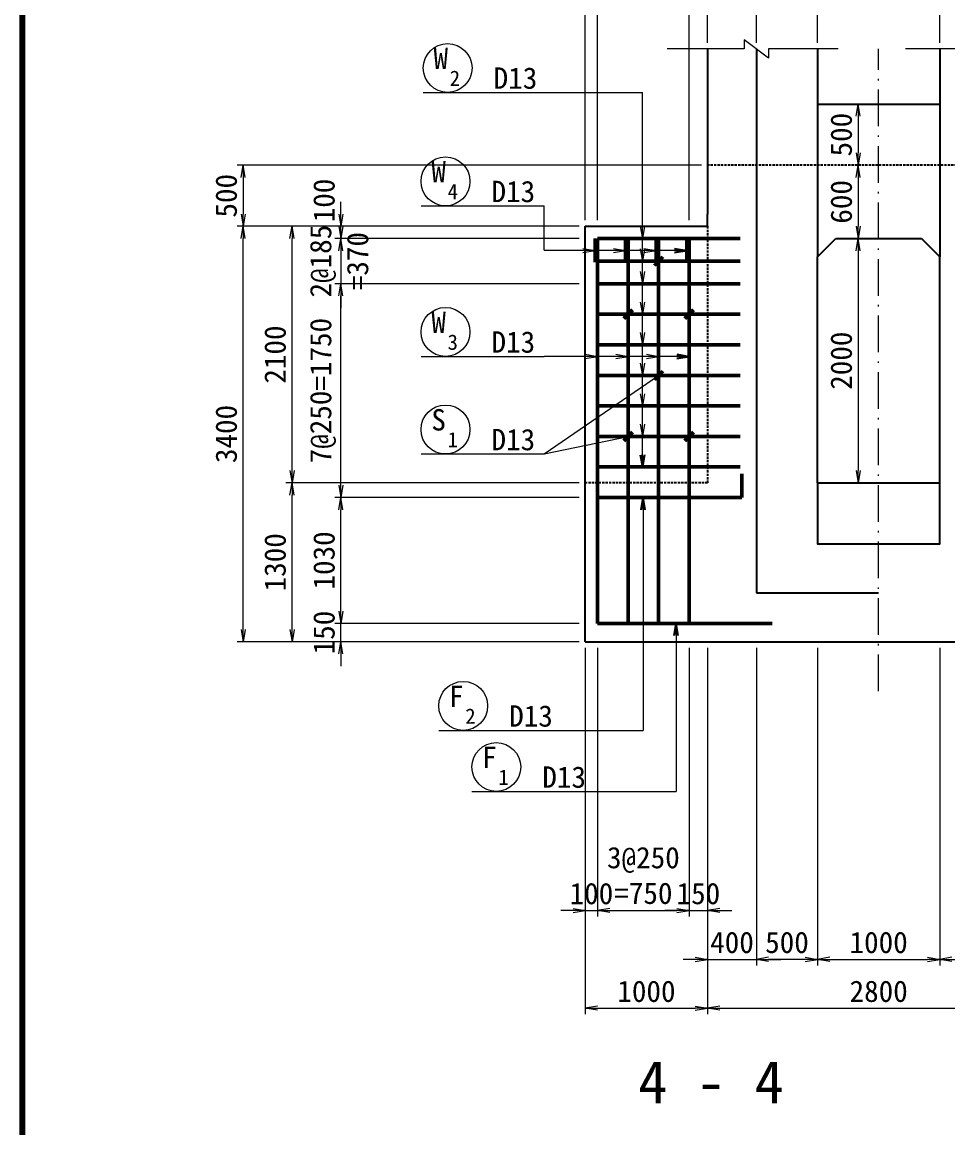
# Model space of a CAD drawing. Header units: millimetres. Extents: x 169470 to 758170, y -17820 to 11880.
# Drawn here: x 422795 to 430369, y -2566 to 6485 of the extents above; entities that cross this region are included whole.
import ezdxf
from ezdxf.enums import TextEntityAlignment as Align

# ---------------------------------------------------------------- set-up
doc = ezdxf.new("R2010")
doc.units = ezdxf.units.MM
doc.header["$LTSCALE"] = 50
doc.header["$PDSIZE"] = 300
doc.linetypes.add('DASHED2', pattern=[0.375, 0.25, -0.125])
doc.linetypes.add('SXF_一点短鎖線', pattern=[9.25, 6, -1.5, 0.25, -1.5])
doc.layers.get('Defpoints').update_dxf_attribs({"color": 151})
for name, color, linetype, lineweight in [('D-BMK', 2, 'SXF_一点短鎖線', 13), ('D-STR', 1, 'Continuous', 25), ('D-STR-DIM', 7, 'Continuous', 13), ('D-STR-HTXT', 7, 'Continuous', 13), ('D-STR-STR1', 2, 'Continuous', 50), ('D-STR-STR3', 4, 'Continuous', 50), ('D-STR-STR5', 6, 'Continuous', 50), ('D-STR-TXT', 7, 'Continuous', 13), ('D-TTL', 2, 'Continuous', 140)]:
    doc.layers.add(name, color=color, linetype=linetype, lineweight=lineweight)
doc.styles.add('YOKO_GOTHIC', font='MS Gothic.ttf')
doc.dimstyles.new('S50', dxfattribs={"dimscale": 50, "dimtxt": 3.5, "dimasz": 2, "dimexe": 1, "dimexo": 1, "dimgap": 1, "dimtad": 1, "dimdec": 0, "dimzin": 1, "dimdsep": 46, "dimtxsty": 'YOKO_GOTHIC', "dimblk": 'OPEN', "dimcen": 0, "dimclrd": 256, "dimclre": 256, "dimclrt": 256, "dimaunit": 1, "dimadec": 3, "dimazin": 0, "dimtfac": 1, "dimtdec": 0, "dimtix": 1, "dimtmove": 2, "dimatfit": 3, "dimldrblk": 'OPEN', "dimfxl": 1, "dimlwd": -1, "dimlwe": -1, "dimarcsym": 2})

# ---------------------------------------------------------------- blocks, each defined once
blk = doc.blocks.new('_Open')
at = {"color": 0, "linetype": 'ByBlock', "lineweight": -2}
for p, q in [((-1, 0.167), (0, 0)), ((-1, -0.167), (0, 0)), ((0, 0), (-1, 0))]:
    blk.add_line(p, q, dxfattribs=at)
blk = doc.blocks.new('*D4321')
at = {"layer": 'D-STR-DIM', "transparency": 16777216}
for p, q in [((427352.9, 4813.5), (424552.9, 4813.5)), ((424602.9, 1513.5), (424602.9, 4713.5)), ((427352.9, 1413.5), (424552.9, 1413.5))]:
    blk.add_line(p, q, dxfattribs=at)
at = {"layer": 'Defpoints', "color": 0, "transparency": 16777216}
for p in [(424602.9, 4813.5), (427402.9, 4813.5), (427402.9, 1413.5)]:
    blk.add_point(p, dxfattribs=at)
at = {"layer": 'D-STR-DIM', "transparency": 16777216, "xscale": 100, "yscale": 100, "zscale": 100}
for p, rotation in [((424602.9, 4813.5), 90), ((424602.9, 1413.5), 270)]:
    blk.add_blockref('_Open', p, dxfattribs=dict(at, rotation=rotation))
at = {"layer": 'D-STR-DIM', "transparency": 16777216, "insert": (424465.4, 3113.5), "char_height": 175, "attachment_point": 5, "rotation": 90, "style": 'YOKO_GOTHIC'}
blk.add_mtext('3400', dxfattribs=at)
blk = doc.blocks.new('*D4322')
at = {"layer": 'D-STR-DIM', "transparency": 16777216}
for p, q in [((427352.9, 2713.5), (424952.9, 2713.5)), ((425002.9, 1513.5), (425002.9, 2613.5)), ((427352.9, 1413.5), (424952.9, 1413.5))]:
    blk.add_line(p, q, dxfattribs=at)
at = {"layer": 'Defpoints', "color": 0, "transparency": 16777216}
for p in [(425002.9, 2713.5), (427402.9, 2713.5), (427402.9, 1413.5)]:
    blk.add_point(p, dxfattribs=at)
at = {"layer": 'D-STR-DIM', "transparency": 16777216, "xscale": 100, "yscale": 100, "zscale": 100}
for p, rotation in [((425002.9, 2713.5), 90), ((425002.9, 1413.5), 270)]:
    blk.add_blockref('_Open', p, dxfattribs=dict(at, rotation=rotation))
at = {"layer": 'D-STR-DIM', "transparency": 16777216, "insert": (424865.4, 2063.5), "char_height": 175, "attachment_point": 5, "rotation": 90, "style": 'YOKO_GOTHIC'}
blk.add_mtext('1300', dxfattribs=at)
blk = doc.blocks.new('*D4323')
at = {"layer": 'D-STR-DIM', "transparency": 16777216}
for p, q in [((427352.9, 4813.5), (424952.9, 4813.5)), ((425002.9, 2813.5), (425002.9, 4713.5)), ((427352.9, 2713.5), (424952.9, 2713.5))]:
    blk.add_line(p, q, dxfattribs=at)
at = {"layer": 'Defpoints', "color": 0, "transparency": 16777216}
for p in [(425002.9, 4813.5), (427402.9, 4813.5), (427402.9, 2713.5)]:
    blk.add_point(p, dxfattribs=at)
at = {"layer": 'D-STR-DIM', "transparency": 16777216, "xscale": 100, "yscale": 100, "zscale": 100}
for p, rotation in [((425002.9, 4813.5), 90), ((425002.9, 2713.5), 270)]:
    blk.add_blockref('_Open', p, dxfattribs=dict(at, rotation=rotation))
at = {"layer": 'D-STR-DIM', "transparency": 16777216, "insert": (424865.4, 3763.5), "char_height": 175, "attachment_point": 5, "rotation": 90, "style": 'YOKO_GOTHIC'}
blk.add_mtext('2100', dxfattribs=at)
blk = doc.blocks.new('*D4324')
at = {"layer": 'D-STR-DIM', "transparency": 16777216}
for p, q in [((425402.9, 1663.5), (425402.9, 1763.5)), ((427352.9, 1563.5), (425352.9, 1563.5)), ((425402.9, 1413.5), (425402.9, 1563.5)), ((427352.9, 1413.5), (425352.9, 1413.5)), ((425402.9, 1313.5), (425402.9, 1213.5))]:
    blk.add_line(p, q, dxfattribs=at)
at = {"layer": 'Defpoints', "color": 0, "transparency": 16777216}
for p in [(425402.9, 1563.5), (427402.9, 1563.5), (427402.9, 1413.5)]:
    blk.add_point(p, dxfattribs=at)
at = {"layer": 'D-STR-DIM', "transparency": 16777216, "xscale": 100, "yscale": 100, "zscale": 100}
for p, rotation in [((425402.9, 1563.5), 270), ((425402.9, 1413.5), 90)]:
    blk.add_blockref('_Open', p, dxfattribs=dict(at, rotation=rotation))
at = {"layer": 'D-STR-DIM', "transparency": 16777216, "insert": (425265.4, 1488.5), "char_height": 175, "attachment_point": 5, "rotation": 90, "style": 'YOKO_GOTHIC'}
blk.add_mtext('150', dxfattribs=at)
blk = doc.blocks.new('*D4325')
at = {"layer": 'D-STR-DIM', "transparency": 16777216}
for p, q in [((427352.9, 2593.5), (425352.9, 2593.5)), ((425402.9, 1663.5), (425402.9, 2493.5)), ((427352.9, 1563.5), (425352.9, 1563.5))]:
    blk.add_line(p, q, dxfattribs=at)
at = {"layer": 'Defpoints', "color": 0, "transparency": 16777216}
for p in [(425402.9, 2593.5), (427402.9, 2593.5), (427402.9, 1563.5)]:
    blk.add_point(p, dxfattribs=at)
at = {"layer": 'D-STR-DIM', "transparency": 16777216, "xscale": 100, "yscale": 100, "zscale": 100}
for p, rotation in [((425402.9, 2593.5), 90), ((425402.9, 1563.5), 270)]:
    blk.add_blockref('_Open', p, dxfattribs=dict(at, rotation=rotation))
at = {"layer": 'D-STR-DIM', "transparency": 16777216, "insert": (425265.4, 2078.5), "char_height": 175, "attachment_point": 5, "rotation": 90, "style": 'YOKO_GOTHIC'}
blk.add_mtext('1030', dxfattribs=at)
blk = doc.blocks.new('*D4326')
at = {"layer": 'D-STR-DIM', "transparency": 16777216}
for p, q in [((427352.9, 4343.5), (425352.9, 4343.5)), ((425402.9, 2693.5), (425402.9, 4243.5)), ((427352.9, 2593.5), (425352.9, 2593.5))]:
    blk.add_line(p, q, dxfattribs=at)
at = {"layer": 'Defpoints', "color": 0, "transparency": 16777216}
for p in [(425402.9, 4343.5), (427402.9, 4343.5), (427402.9, 2593.5)]:
    blk.add_point(p, dxfattribs=at)
at = {"layer": 'D-STR-DIM', "transparency": 16777216, "xscale": 100, "yscale": 100, "zscale": 100}
for p, rotation in [((425402.9, 4343.5), 90), ((425402.9, 2593.5), 270)]:
    blk.add_blockref('_Open', p, dxfattribs=dict(at, rotation=rotation))
at = {"layer": 'D-STR-DIM', "transparency": 16777216, "insert": (425256, 3468.5), "char_height": 175, "attachment_point": 5, "rotation": 90, "style": 'YOKO_GOTHIC'}
blk.add_mtext('7@250=1750', dxfattribs=at)
blk = doc.blocks.new('*D4327')
at = {"layer": 'D-STR-DIM', "transparency": 16777216}
for p, q in [((425402.9, 4913.5), (425402.9, 5013.5)), ((427352.9, 4813.5), (425352.9, 4813.5)), ((425402.9, 4713.5), (425402.9, 4813.5)), ((427352.9, 4713.5), (425352.9, 4713.5)), ((425402.9, 4613.5), (425402.9, 4513.5))]:
    blk.add_line(p, q, dxfattribs=at)
at = {"layer": 'Defpoints', "color": 0, "transparency": 16777216}
for p in [(425402.9, 4813.5), (427402.9, 4813.5), (427402.9, 4713.5)]:
    blk.add_point(p, dxfattribs=at)
at = {"layer": 'D-STR-DIM', "transparency": 16777216, "xscale": 100, "yscale": 100, "zscale": 100}
for p, rotation in [((425402.9, 4813.5), 270), ((425402.9, 4713.5), 90)]:
    blk.add_blockref('_Open', p, dxfattribs=dict(at, rotation=rotation))
at = {"layer": 'D-STR-DIM', "transparency": 16777216, "insert": (425265.4, 5024.8), "char_height": 175, "attachment_point": 5, "rotation": 90, "style": 'YOKO_GOTHIC'}
blk.add_mtext('100', dxfattribs=at)
blk = doc.blocks.new('*D4328')
at = {"layer": 'D-STR-DIM', "transparency": 16777216}
for p, q in [((425402.9, 4813.5), (425402.9, 4913.5)), ((427352.9, 4713.5), (425352.9, 4713.5)), ((425402.9, 4713.5), (425402.9, 4343.5)), ((427352.9, 4343.5), (425352.9, 4343.5)), ((425402.9, 4243.5), (425402.9, 4143.5))]:
    blk.add_line(p, q, dxfattribs=at)
at = {"layer": 'Defpoints', "color": 0, "transparency": 16777216}
for p in [(427402.9, 4713.5), (425402.9, 4343.5), (427402.9, 4343.5)]:
    blk.add_point(p, dxfattribs=at)
at = {"layer": 'D-STR-DIM', "transparency": 16777216, "xscale": 100, "yscale": 100, "zscale": 100}
for p, rotation in [((425402.9, 4713.5), 270), ((425402.9, 4343.5), 90)]:
    blk.add_blockref('_Open', p, dxfattribs=dict(at, rotation=rotation))
at = {"layer": 'D-STR-DIM', "transparency": 16777216, "char_height": 175, "attachment_point": 5, "rotation": 90, "style": 'YOKO_GOTHIC'}
for s, insert in [('2@185', (425256, 4528.5)), ('=370', (425540.4, 4528.5))]:
    blk.add_mtext(s, dxfattribs=dict(at, insert=insert))
blk = doc.blocks.new('*D4329')
at = {"layer": 'D-STR-DIM', "transparency": 16777216}
for p, q in [((428352.9, 5313.5), (424552.9, 5313.5)), ((424602.9, 5213.5), (424602.9, 4913.5)), ((427352.9, 4813.5), (424552.9, 4813.5))]:
    blk.add_line(p, q, dxfattribs=at)
at = {"layer": 'Defpoints', "color": 0, "transparency": 16777216}
for p in [(428402.9, 5313.5), (424602.9, 4813.5), (427402.9, 4813.5)]:
    blk.add_point(p, dxfattribs=at)
at = {"layer": 'D-STR-DIM', "transparency": 16777216, "xscale": 100, "yscale": 100, "zscale": 100}
for p, rotation in [((424602.9, 5313.5), 90), ((424602.9, 4813.5), 270)]:
    blk.add_blockref('_Open', p, dxfattribs=dict(at, rotation=rotation))
at = {"layer": 'D-STR-DIM', "transparency": 16777216, "insert": (424465.4, 5063.5), "char_height": 175, "attachment_point": 5, "rotation": 90, "style": 'YOKO_GOTHIC'}
blk.add_mtext('500', dxfattribs=at)
blk = doc.blocks.new('*D4330')
at = {"layer": 'D-STR-DIM', "transparency": 16777216}
for p, q in [((427402.9, 1363.5), (427402.9, -1636.5)), ((428402.9, 1363.5), (428402.9, -1636.5)), ((427502.9, -1586.5), (428302.9, -1586.5))]:
    blk.add_line(p, q, dxfattribs=at)
at = {"layer": 'Defpoints', "color": 0, "transparency": 16777216}
for p in [(427402.9, 1413.5), (428402.9, 1413.5), (428402.9, -1586.5)]:
    blk.add_point(p, dxfattribs=at)
at = {"layer": 'D-STR-DIM', "transparency": 16777216, "xscale": 100, "yscale": 100, "zscale": 100, "rotation": 180}
blk.add_blockref('_Open', (427402.9, -1586.5), dxfattribs=at)
at = {"layer": 'D-STR-DIM', "transparency": 16777216, "xscale": 100, "yscale": 100, "zscale": 100}
blk.add_blockref('_Open', (428402.9, -1586.5), dxfattribs=at)
at = {"layer": 'D-STR-DIM', "transparency": 16777216, "insert": (427902.9, -1449), "char_height": 175, "attachment_point": 5, "style": 'YOKO_GOTHIC'}
blk.add_mtext('1000', dxfattribs=at)
blk = doc.blocks.new('*D4331')
at = {"layer": 'D-STR-DIM', "transparency": 16777216}
for p, q in [((428402.9, 1363.5), (428402.9, -1636.5)), ((431202.9, 1363.5), (431202.9, -1636.5)), ((428502.9, -1586.5), (431102.9, -1586.5))]:
    blk.add_line(p, q, dxfattribs=at)
at = {"layer": 'Defpoints', "color": 0, "transparency": 16777216}
for p in [(428402.9, 1413.5), (431202.9, 1413.5), (431202.9, -1586.5)]:
    blk.add_point(p, dxfattribs=at)
at = {"layer": 'D-STR-DIM', "transparency": 16777216, "xscale": 100, "yscale": 100, "zscale": 100, "rotation": 180}
blk.add_blockref('_Open', (428402.9, -1586.5), dxfattribs=at)
at = {"layer": 'D-STR-DIM', "transparency": 16777216, "xscale": 100, "yscale": 100, "zscale": 100}
blk.add_blockref('_Open', (431202.9, -1586.5), dxfattribs=at)
at = {"layer": 'D-STR-DIM', "transparency": 16777216, "insert": (429802.9, -1449), "char_height": 175, "attachment_point": 5, "style": 'YOKO_GOTHIC'}
blk.add_mtext('2800', dxfattribs=at)
blk = doc.blocks.new('*D4333')
at = {"layer": 'D-STR-DIM', "transparency": 16777216}
for p, q in [((428402.9, 1363.5), (428402.9, -1236.5)), ((428802.9, 1363.5), (428802.9, -1236.5)), ((428302.9, -1186.5), (428202.9, -1186.5)), ((428402.9, -1186.5), (428802.9, -1186.5)), ((428902.9, -1186.5), (429002.9, -1186.5))]:
    blk.add_line(p, q, dxfattribs=at)
at = {"layer": 'Defpoints', "color": 0, "transparency": 16777216}
for p in [(428402.9, 1413.5), (428802.9, 1413.5), (428802.9, -1186.5)]:
    blk.add_point(p, dxfattribs=at)
at = {"layer": 'D-STR-DIM', "transparency": 16777216, "xscale": 100, "yscale": 100, "zscale": 100}
blk.add_blockref('_Open', (428402.9, -1186.5), dxfattribs=at)
at = {"layer": 'D-STR-DIM', "transparency": 16777216, "xscale": 100, "yscale": 100, "zscale": 100, "rotation": 180}
blk.add_blockref('_Open', (428802.9, -1186.5), dxfattribs=at)
at = {"layer": 'D-STR-DIM', "transparency": 16777216, "insert": (428602.9, -1049), "char_height": 175, "attachment_point": 5, "style": 'YOKO_GOTHIC'}
blk.add_mtext('400', dxfattribs=at)
blk = doc.blocks.new('*D4334')
at = {"layer": 'D-STR-DIM', "transparency": 16777216}
for p, q in [((429302.9, 1363.5), (429302.9, -1236.5)), ((430302.9, 1363.5), (430302.9, -1236.5)), ((429402.9, -1186.5), (430202.9, -1186.5))]:
    blk.add_line(p, q, dxfattribs=at)
at = {"layer": 'Defpoints', "color": 0, "transparency": 16777216}
for p in [(429302.9, 1413.5), (430302.9, 1413.5), (430302.9, -1186.5)]:
    blk.add_point(p, dxfattribs=at)
at = {"layer": 'D-STR-DIM', "transparency": 16777216, "xscale": 100, "yscale": 100, "zscale": 100, "rotation": 180}
blk.add_blockref('_Open', (429302.9, -1186.5), dxfattribs=at)
at = {"layer": 'D-STR-DIM', "transparency": 16777216, "xscale": 100, "yscale": 100, "zscale": 100}
blk.add_blockref('_Open', (430302.9, -1186.5), dxfattribs=at)
at = {"layer": 'D-STR-DIM', "transparency": 16777216, "insert": (429802.9, -1049), "char_height": 175, "attachment_point": 5, "style": 'YOKO_GOTHIC'}
blk.add_mtext('1000', dxfattribs=at)
blk = doc.blocks.new('*D4335')
at = {"layer": 'D-STR-DIM', "transparency": 16777216}
for p, q in [((430302.9, 1363.5), (430302.9, -1236.5)), ((431202.9, 1363.5), (431202.9, -1236.5)), ((430402.9, -1186.5), (431102.9, -1186.5))]:
    blk.add_line(p, q, dxfattribs=at)
at = {"layer": 'Defpoints', "color": 0, "transparency": 16777216}
for p in [(430302.9, 1413.5), (431202.9, 1413.5), (431202.9, -1186.5)]:
    blk.add_point(p, dxfattribs=at)
at = {"layer": 'D-STR-DIM', "transparency": 16777216, "xscale": 100, "yscale": 100, "zscale": 100, "rotation": 180}
blk.add_blockref('_Open', (430302.9, -1186.5), dxfattribs=at)
at = {"layer": 'D-STR-DIM', "transparency": 16777216, "xscale": 100, "yscale": 100, "zscale": 100}
blk.add_blockref('_Open', (431202.9, -1186.5), dxfattribs=at)
at = {"layer": 'D-STR-DIM', "transparency": 16777216, "insert": (430752.9, -1049), "char_height": 175, "attachment_point": 5, "style": 'YOKO_GOTHIC'}
blk.add_mtext('900', dxfattribs=at)
blk = doc.blocks.new('*D4336')
at = {"layer": 'D-STR-DIM', "transparency": 16777216}
for p, q in [((427402.9, 1363.5), (427402.9, -836.5)), ((427502.9, 1363.5), (427502.9, -836.5)), ((427302.9, -786.5), (427202.9, -786.5)), ((427402.9, -786.5), (427502.9, -786.5)), ((427602.9, -786.5), (427702.9, -786.5))]:
    blk.add_line(p, q, dxfattribs=at)
at = {"layer": 'Defpoints', "color": 0, "transparency": 16777216}
for p in [(427402.9, 1413.5), (427502.9, 1413.5), (427502.9, -786.5)]:
    blk.add_point(p, dxfattribs=at)
at = {"layer": 'D-STR-DIM', "transparency": 16777216, "xscale": 100, "yscale": 100, "zscale": 100}
blk.add_blockref('_Open', (427402.9, -786.5), dxfattribs=at)
at = {"layer": 'D-STR-DIM', "transparency": 16777216, "xscale": 100, "yscale": 100, "zscale": 100, "rotation": 180}
blk.add_blockref('_Open', (427502.9, -786.5), dxfattribs=at)
at = {"layer": 'D-STR-DIM', "transparency": 16777216, "insert": (427452.9, -649), "char_height": 175, "attachment_point": 5, "style": 'YOKO_GOTHIC'}
blk.add_mtext('100', dxfattribs=at)
blk = doc.blocks.new('*D4337')
at = {"layer": 'D-STR-DIM', "transparency": 16777216}
for p, q in [((428252.9, 1363.5), (428252.9, -836.5)), ((428402.9, 1363.5), (428402.9, -836.5)), ((428152.9, -786.5), (428052.9, -786.5)), ((428252.9, -786.5), (428402.9, -786.5)), ((428502.9, -786.5), (428602.9, -786.5))]:
    blk.add_line(p, q, dxfattribs=at)
at = {"layer": 'Defpoints', "color": 0, "transparency": 16777216}
for p in [(428252.9, 1413.5), (428402.9, 1413.5), (428402.9, -786.5)]:
    blk.add_point(p, dxfattribs=at)
at = {"layer": 'D-STR-DIM', "transparency": 16777216, "xscale": 100, "yscale": 100, "zscale": 100}
blk.add_blockref('_Open', (428252.9, -786.5), dxfattribs=at)
at = {"layer": 'D-STR-DIM', "transparency": 16777216, "xscale": 100, "yscale": 100, "zscale": 100, "rotation": 180}
blk.add_blockref('_Open', (428402.9, -786.5), dxfattribs=at)
at = {"layer": 'D-STR-DIM', "transparency": 16777216, "insert": (428327.9, -649), "char_height": 175, "attachment_point": 5, "style": 'YOKO_GOTHIC'}
blk.add_mtext('150', dxfattribs=at)
blk = doc.blocks.new('*D4338')
at = {"layer": 'D-STR-DIM', "transparency": 16777216}
for p, q in [((427502.9, 1363.5), (427502.9, -836.5)), ((428252.9, 1363.5), (428252.9, -836.5)), ((427602.9, -786.5), (428152.9, -786.5))]:
    blk.add_line(p, q, dxfattribs=at)
at = {"layer": 'Defpoints', "color": 0, "transparency": 16777216}
for p in [(427502.9, 1413.5), (428252.9, 1413.5), (428252.9, -786.5)]:
    blk.add_point(p, dxfattribs=at)
at = {"layer": 'D-STR-DIM', "transparency": 16777216, "xscale": 100, "yscale": 100, "zscale": 100, "rotation": 180}
blk.add_blockref('_Open', (427502.9, -786.5), dxfattribs=at)
at = {"layer": 'D-STR-DIM', "transparency": 16777216, "xscale": 100, "yscale": 100, "zscale": 100}
blk.add_blockref('_Open', (428252.9, -786.5), dxfattribs=at)
at = {"layer": 'D-STR-DIM', "transparency": 16777216, "insert": (427877.9, -501), "char_height": 175, "attachment_point": 5, "style": 'YOKO_GOTHIC'}
blk.add_mtext('3@250\\P=750', dxfattribs=at)
blk = doc.blocks.new('*D4342')
at = {"layer": 'D-STR-DIM', "transparency": 16777216}
for p, q in [((428802.9, 1363.5), (428802.9, -1236.5)), ((429302.9, 1363.5), (429302.9, -1236.5)), ((429202.9, -1186.5), (428902.9, -1186.5))]:
    blk.add_line(p, q, dxfattribs=at)
at = {"layer": 'Defpoints', "color": 0, "transparency": 16777216}
for p in [(428802.9, 1413.5), (429302.9, 1413.5), (428802.9, -1186.5)]:
    blk.add_point(p, dxfattribs=at)
at = {"layer": 'D-STR-DIM', "transparency": 16777216, "xscale": 100, "yscale": 100, "zscale": 100, "rotation": 180}
blk.add_blockref('_Open', (428802.9, -1186.5), dxfattribs=at)
at = {"layer": 'D-STR-DIM', "transparency": 16777216, "xscale": 100, "yscale": 100, "zscale": 100}
blk.add_blockref('_Open', (429302.9, -1186.5), dxfattribs=at)
at = {"layer": 'D-STR-DIM', "transparency": 16777216, "insert": (429052.9, -1049), "char_height": 175, "attachment_point": 5, "style": 'YOKO_GOTHIC'}
blk.add_mtext('500', dxfattribs=at)
blk = doc.blocks.new('*D4352')
at = {"layer": 'D-STR-DIM', "transparency": 16777216}
for p, q in [((427402.9, 4863.5), (427402.9, 7872.2)), ((427502.9, 7822.2), (428302.9, 7822.2)), ((428402.9, 6315.1), (428402.9, 7872.2))]:
    blk.add_line(p, q, dxfattribs=at)
at = {"layer": 'Defpoints', "color": 0, "transparency": 16777216}
for p in [(428402.9, 7822.2), (428402.9, 6265.1), (427402.9, 4813.5)]:
    blk.add_point(p, dxfattribs=at)
at = {"layer": 'D-STR-DIM', "transparency": 16777216, "xscale": 100, "yscale": 100, "zscale": 100, "rotation": 180}
blk.add_blockref('_Open', (427402.9, 7822.2), dxfattribs=at)
at = {"layer": 'D-STR-DIM', "transparency": 16777216, "xscale": 100, "yscale": 100, "zscale": 100}
blk.add_blockref('_Open', (428402.9, 7822.2), dxfattribs=at)
at = {"layer": 'D-STR-DIM', "transparency": 16777216, "insert": (427902.9, 7959.7), "char_height": 175, "attachment_point": 5, "style": 'YOKO_GOTHIC'}
blk.add_mtext('1000', dxfattribs=at)
blk = doc.blocks.new('*D4353')
at = {"layer": 'D-STR-DIM', "transparency": 16777216}
for p, q in [((428402.9, 6315.1), (428402.9, 7872.2)), ((428502.9, 7822.2), (431102.9, 7822.2)), ((431202.9, 6315.1), (431202.9, 7872.2))]:
    blk.add_line(p, q, dxfattribs=at)
at = {"layer": 'Defpoints', "color": 0, "transparency": 16777216}
for p in [(431202.9, 7822.2), (428402.9, 6265.1), (431202.9, 6265.1)]:
    blk.add_point(p, dxfattribs=at)
at = {"layer": 'D-STR-DIM', "transparency": 16777216, "xscale": 100, "yscale": 100, "zscale": 100, "rotation": 180}
blk.add_blockref('_Open', (428402.9, 7822.2), dxfattribs=at)
at = {"layer": 'D-STR-DIM', "transparency": 16777216, "xscale": 100, "yscale": 100, "zscale": 100}
blk.add_blockref('_Open', (431202.9, 7822.2), dxfattribs=at)
at = {"layer": 'D-STR-DIM', "transparency": 16777216, "insert": (429802.9, 7959.7), "char_height": 175, "attachment_point": 5, "style": 'YOKO_GOTHIC'}
blk.add_mtext('2800', dxfattribs=at)
blk = doc.blocks.new('*D4355')
at = {"layer": 'D-STR-DIM', "transparency": 16777216}
for p, q in [((428302.9, 7422.2), (428202.9, 7422.2)), ((428402.9, 6315.1), (428402.9, 7472.2)), ((428402.9, 7422.2), (428802.9, 7422.2)), ((428802.9, 6315.1), (428802.9, 7472.2)), ((428902.9, 7422.2), (429002.9, 7422.2))]:
    blk.add_line(p, q, dxfattribs=at)
at = {"layer": 'Defpoints', "color": 0, "transparency": 16777216}
for p in [(428802.9, 7422.2), (428402.9, 6265.1), (428802.9, 6265.1)]:
    blk.add_point(p, dxfattribs=at)
at = {"layer": 'D-STR-DIM', "transparency": 16777216, "xscale": 100, "yscale": 100, "zscale": 100}
blk.add_blockref('_Open', (428402.9, 7422.2), dxfattribs=at)
at = {"layer": 'D-STR-DIM', "transparency": 16777216, "xscale": 100, "yscale": 100, "zscale": 100, "rotation": 180}
blk.add_blockref('_Open', (428802.9, 7422.2), dxfattribs=at)
at = {"layer": 'D-STR-DIM', "transparency": 16777216, "insert": (428602.9, 7559.7), "char_height": 175, "attachment_point": 5, "style": 'YOKO_GOTHIC'}
blk.add_mtext('400', dxfattribs=at)
blk = doc.blocks.new('*D4356')
at = {"layer": 'D-STR-DIM', "transparency": 16777216}
for p, q in [((428802.9, 6315.1), (428802.9, 7472.2)), ((428902.9, 7422.2), (429202.9, 7422.2)), ((429302.9, 6315.1), (429302.9, 7472.2))]:
    blk.add_line(p, q, dxfattribs=at)
at = {"layer": 'Defpoints', "color": 0, "transparency": 16777216}
for p in [(429302.9, 7422.2), (428802.9, 6265.1), (429302.9, 6265.1)]:
    blk.add_point(p, dxfattribs=at)
at = {"layer": 'D-STR-DIM', "transparency": 16777216, "xscale": 100, "yscale": 100, "zscale": 100, "rotation": 180}
blk.add_blockref('_Open', (428802.9, 7422.2), dxfattribs=at)
at = {"layer": 'D-STR-DIM', "transparency": 16777216, "xscale": 100, "yscale": 100, "zscale": 100}
blk.add_blockref('_Open', (429302.9, 7422.2), dxfattribs=at)
at = {"layer": 'D-STR-DIM', "transparency": 16777216, "insert": (429052.9, 7559.7), "char_height": 175, "attachment_point": 5, "style": 'YOKO_GOTHIC'}
blk.add_mtext('500', dxfattribs=at)
blk = doc.blocks.new('*D4357')
at = {"layer": 'D-STR-DIM', "transparency": 16777216}
for p, q in [((429302.9, 6315.1), (429302.9, 7472.2)), ((429402.9, 7422.2), (430202.9, 7422.2)), ((430302.9, 6315.1), (430302.9, 7472.2))]:
    blk.add_line(p, q, dxfattribs=at)
at = {"layer": 'Defpoints', "color": 0, "transparency": 16777216}
for p in [(430302.9, 7422.2), (429302.9, 6265.1), (430302.9, 6265.1)]:
    blk.add_point(p, dxfattribs=at)
at = {"layer": 'D-STR-DIM', "transparency": 16777216, "xscale": 100, "yscale": 100, "zscale": 100, "rotation": 180}
blk.add_blockref('_Open', (429302.9, 7422.2), dxfattribs=at)
at = {"layer": 'D-STR-DIM', "transparency": 16777216, "xscale": 100, "yscale": 100, "zscale": 100}
blk.add_blockref('_Open', (430302.9, 7422.2), dxfattribs=at)
at = {"layer": 'D-STR-DIM', "transparency": 16777216, "insert": (429802.9, 7559.7), "char_height": 175, "attachment_point": 5, "style": 'YOKO_GOTHIC'}
blk.add_mtext('1000', dxfattribs=at)
blk = doc.blocks.new('*D4358')
at = {"layer": 'D-STR-DIM', "transparency": 16777216}
for p, q in [((430302.9, 6315.1), (430302.9, 7472.2)), ((430402.9, 7422.2), (431102.9, 7422.2)), ((431202.9, 6315.1), (431202.9, 7472.2))]:
    blk.add_line(p, q, dxfattribs=at)
at = {"layer": 'Defpoints', "color": 0, "transparency": 16777216}
for p in [(431202.9, 7422.2), (430302.9, 6265.1), (431202.9, 6265.1)]:
    blk.add_point(p, dxfattribs=at)
at = {"layer": 'D-STR-DIM', "transparency": 16777216, "xscale": 100, "yscale": 100, "zscale": 100, "rotation": 180}
blk.add_blockref('_Open', (430302.9, 7422.2), dxfattribs=at)
at = {"layer": 'D-STR-DIM', "transparency": 16777216, "xscale": 100, "yscale": 100, "zscale": 100}
blk.add_blockref('_Open', (431202.9, 7422.2), dxfattribs=at)
at = {"layer": 'D-STR-DIM', "transparency": 16777216, "insert": (430752.9, 7559.7), "char_height": 175, "attachment_point": 5, "style": 'YOKO_GOTHIC'}
blk.add_mtext('900', dxfattribs=at)
blk = doc.blocks.new('*D4359')
at = {"layer": 'D-STR-DIM', "transparency": 16777216}
for p, q in [((427402.9, 4863.5), (427402.9, 7072.2)), ((427502.9, 4863.5), (427502.9, 7072.2)), ((427302.9, 7022.2), (427202.9, 7022.2)), ((427402.9, 7022.2), (427502.9, 7022.2)), ((427602.9, 7022.2), (427702.9, 7022.2))]:
    blk.add_line(p, q, dxfattribs=at)
at = {"layer": 'Defpoints', "color": 0, "transparency": 16777216}
for p in [(427502.9, 7022.2), (427402.9, 4813.5), (427502.9, 4813.5)]:
    blk.add_point(p, dxfattribs=at)
at = {"layer": 'D-STR-DIM', "transparency": 16777216, "xscale": 100, "yscale": 100, "zscale": 100}
blk.add_blockref('_Open', (427402.9, 7022.2), dxfattribs=at)
at = {"layer": 'D-STR-DIM', "transparency": 16777216, "xscale": 100, "yscale": 100, "zscale": 100, "rotation": 180}
blk.add_blockref('_Open', (427502.9, 7022.2), dxfattribs=at)
at = {"layer": 'D-STR-DIM', "transparency": 16777216, "insert": (427382.5, 7184.4), "char_height": 175, "attachment_point": 5, "style": 'YOKO_GOTHIC'}
blk.add_mtext('100', dxfattribs=at)
blk = doc.blocks.new('*D4360')
at = {"layer": 'D-STR-DIM', "transparency": 16777216}
for p, q in [((427502.9, 4863.5), (427502.9, 7072.2)), ((428252.9, 4863.5), (428252.9, 7072.2)), ((427602.9, 7022.2), (428152.9, 7022.2))]:
    blk.add_line(p, q, dxfattribs=at)
at = {"layer": 'Defpoints', "color": 0, "transparency": 16777216}
for p in [(428252.9, 7022.2), (427502.9, 4813.5), (428252.9, 4813.5)]:
    blk.add_point(p, dxfattribs=at)
at = {"layer": 'D-STR-DIM', "transparency": 16777216, "xscale": 100, "yscale": 100, "zscale": 100, "rotation": 180}
blk.add_blockref('_Open', (427502.9, 7022.2), dxfattribs=at)
at = {"layer": 'D-STR-DIM', "transparency": 16777216, "xscale": 100, "yscale": 100, "zscale": 100}
blk.add_blockref('_Open', (428252.9, 7022.2), dxfattribs=at)
at = {"layer": 'D-STR-DIM', "transparency": 16777216, "char_height": 175, "attachment_point": 5, "style": 'YOKO_GOTHIC'}
for s, insert in [('3@250', (427877.9, 7169)), ('=750', (427877.9, 6884.7))]:
    blk.add_mtext(s, dxfattribs=dict(at, insert=insert))
blk = doc.blocks.new('*D4361')
at = {"layer": 'D-STR-DIM', "transparency": 16777216}
for p, q in [((428252.9, 4863.5), (428252.9, 7072.2)), ((428402.9, 6315.1), (428402.9, 7072.2)), ((428152.9, 7022.2), (428052.9, 7022.2)), ((428252.9, 7022.2), (428402.9, 7022.2)), ((428502.9, 7022.2), (428602.9, 7022.2))]:
    blk.add_line(p, q, dxfattribs=at)
at = {"layer": 'Defpoints', "color": 0, "transparency": 16777216}
for p in [(428402.9, 7022.2), (428402.9, 6265.1), (428252.9, 4813.5)]:
    blk.add_point(p, dxfattribs=at)
at = {"layer": 'D-STR-DIM', "transparency": 16777216, "xscale": 100, "yscale": 100, "zscale": 100}
blk.add_blockref('_Open', (428252.9, 7022.2), dxfattribs=at)
at = {"layer": 'D-STR-DIM', "transparency": 16777216, "xscale": 100, "yscale": 100, "zscale": 100, "rotation": 180}
blk.add_blockref('_Open', (428402.9, 7022.2), dxfattribs=at)
at = {"layer": 'D-STR-DIM', "transparency": 16777216, "insert": (428425.5, 7167.9), "char_height": 175, "attachment_point": 5, "style": 'YOKO_GOTHIC'}
blk.add_mtext('150', dxfattribs=at)
blk = doc.blocks.new('*D4744')
at = {"layer": 'D-STR-DIM', "transparency": 16777216}
blk.add_line((429635.2, 5713.5), (429635.2, 5413.5), dxfattribs=at)
at = {"layer": 'Defpoints', "color": 0, "transparency": 16777216}
for p in [(429635.2, 5813.5), (429635.2, 5313.5), (429635.2, 5313.5)]:
    blk.add_point(p, dxfattribs=at)
at = {"layer": 'D-STR-DIM', "transparency": 16777216, "xscale": 100, "yscale": 100, "zscale": 100}
for p, rotation in [((429635.2, 5813.5), 90), ((429635.2, 5313.5), 270)]:
    blk.add_blockref('_Open', p, dxfattribs=dict(at, rotation=rotation))
at = {"layer": 'D-STR-DIM', "transparency": 16777216, "insert": (429497.7, 5563.5), "char_height": 175, "attachment_point": 5, "rotation": 90, "style": 'YOKO_GOTHIC'}
blk.add_mtext('500', dxfattribs=at)
blk = doc.blocks.new('*D4745')
at = {"layer": 'D-STR-DIM', "transparency": 16777216}
blk.add_line((429635.2, 5213.5), (429635.2, 4813.5), dxfattribs=at)
at = {"layer": 'Defpoints', "color": 0, "transparency": 16777216}
for p in [(429635.2, 5313.5), (429635.2, 4713.5), (429635.2, 4713.5)]:
    blk.add_point(p, dxfattribs=at)
at = {"layer": 'D-STR-DIM', "transparency": 16777216, "xscale": 100, "yscale": 100, "zscale": 100}
for p, rotation in [((429635.2, 5313.5), 90), ((429635.2, 4713.5), 270)]:
    blk.add_blockref('_Open', p, dxfattribs=dict(at, rotation=rotation))
at = {"layer": 'D-STR-DIM', "transparency": 16777216, "insert": (429497.7, 5013.5), "char_height": 175, "attachment_point": 5, "rotation": 90, "style": 'YOKO_GOTHIC'}
blk.add_mtext('600', dxfattribs=at)
blk = doc.blocks.new('*D4746')
at = {"layer": 'D-STR-DIM', "transparency": 16777216}
blk.add_line((429635.2, 4613.5), (429635.2, 2813.5), dxfattribs=at)
at = {"layer": 'Defpoints', "color": 0, "transparency": 16777216}
for p in [(429635.2, 4713.5), (429635.2, 2713.5), (429635.2, 2713.5)]:
    blk.add_point(p, dxfattribs=at)
at = {"layer": 'D-STR-DIM', "transparency": 16777216, "xscale": 100, "yscale": 100, "zscale": 100}
for p, rotation in [((429635.2, 4713.5), 90), ((429635.2, 2713.5), 270)]:
    blk.add_blockref('_Open', p, dxfattribs=dict(at, rotation=rotation))
at = {"layer": 'D-STR-DIM', "transparency": 16777216, "insert": (429497.7, 3713.5), "char_height": 175, "attachment_point": 5, "rotation": 90, "style": 'YOKO_GOTHIC'}
blk.add_mtext('2000', dxfattribs=at)

msp = doc.modelspace()

# ---------------------------------------------------------------- linework, layer by layer
at = {"layer": 'D-BMK'}
msp.add_line((429802.86, 1007.41), (429802.86, 6265.13), dxfattribs=at)
at = {"layer": 'D-STR', "ltscale": 1500}
for p, q in [((428402.86, 6265.13), (428402.86, 5713.46)), ((428802.86, 6265.13), (428802.86, 1813.46)), ((429302.86, 6265.13), (429302.86, 5813.46)), ((430302.86, 6265.13), (430302.86, 5813.46)), ((429302.86, 5813.46), (430302.86, 5813.46)), ((429302.86, 5813.46), (429302.86, 4563.46)), ((430302.86, 5813.46), (430302.86, 4563.46)), ((428402.86, 5713.46), (428402.86, 4913.46)), ((429302.86, 4563.46), (429452.86, 4713.46)), ((429452.86, 4713.46), (430152.86, 4713.46)), ((430152.86, 4713.46), (430302.86, 4563.46)), ((429302.86, 2713.46), (429302.86, 4563.46)), ((430302.86, 2713.46), (430302.86, 4563.46)), ((428802.86, 1813.46), (429802.86, 1813.46))]:
    msp.add_line(p, q, dxfattribs=at)
at = {"layer": 'D-STR', "linetype": 'DASHED2', "ltscale": 1.5}
for p, q in [((431202.86, 5313.46), (428402.86, 5313.46)), ((428402.86, 4813.46), (428402.86, 2713.46)), ((428402.86, 2713.46), (427402.86, 2713.46))]:
    msp.add_line(p, q, dxfattribs=at)
at = {"layer": 'D-STR'}
for p, q in [((428402.86, 4813.46), (428402.86, 4913.46)), ((427402.86, 4813.46), (428402.86, 4813.46)), ((427402.86, 1413.46), (427402.86, 4813.46)), ((429302.86, 2713.46), (430302.86, 2713.46)), ((427402.86, 1413.46), (432202.86, 1413.46))]:
    msp.add_line(p, q, dxfattribs=at)
at = {"layer": 'D-STR', "ltscale": 0.2}
msp.add_lwpolyline([(429302.86, 2713.46), (429302.86, 2213.46), (430302.86, 2213.46), (430302.86, 2713.46)], dxfattribs=at)
at = {"layer": 'D-STR-HTXT'}
for p, q in [((426076.21, 5909.03), (427869.34, 5909.03)), ((426058.77, 4980.92), (427065.33, 4980.92)), ((427065.33, 4618.53), (427065.33, 4980.92)), ((426058.77, 3748.75), (427065.33, 3748.75)), ((427065.33, 2950.26), (428002.86, 3593.46)), ((427065.33, 2950.26), (427752.86, 3093.46)), ((426058.77, 2950.26), (427065.33, 2950.26)), ((426203.5, 687.91), (427875.67, 687.91)), ((426474.57, 187.91), (428146.74, 187.91))]:
    msp.add_line(p, q, dxfattribs=at)
for points in [[(429470.61, 6265.13), (428902.86, 6265.13), (428902.86, 6190.13), (428702.86, 6340.13), (428702.86, 6265.13), (428072.65, 6265.13)], [(431420.61, 6265.13), (430852.86, 6265.13), (430852.86, 6190.13), (430652.86, 6340.13), (430652.86, 6265.13), (430022.65, 6265.13)]]:
    msp.add_lwpolyline(points, dxfattribs=at)
for centre in [(426276.21, 6109.03), (426258.77, 5180.92), (426258.77, 3948.75), (426258.77, 3150.26), (426403.5, 887.91), (426674.57, 387.91)]:
    msp.add_circle(centre, 200, dxfattribs=at)
at = {"layer": 'D-STR-STR1'}
for p, q in [((428669.86, 4713.46), (427502.86, 4713.46)), ((427502.86, 1563.46), (427502.86, 4713.46)), ((427752.86, 1563.46), (427752.86, 4713.46)), ((428002.86, 1563.46), (428002.86, 4713.46)), ((428252.86, 1563.46), (428252.86, 4713.46)), ((428669.86, 4528.46), (427502.86, 4528.46)), ((428669.86, 4343.46), (427502.86, 4343.46)), ((428669.86, 4093.46), (427502.86, 4093.46)), ((428669.86, 3843.46), (427502.86, 3843.46)), ((428669.86, 3593.46), (427502.86, 3593.46)), ((428669.86, 3343.46), (427502.86, 3343.46)), ((428669.86, 3093.46), (427502.86, 3093.46)), ((428669.86, 2843.46), (427502.86, 2843.46)), ((428682.86, 2593.46), (428682.86, 2788.46)), ((428682.86, 2593.46), (427502.86, 2593.46)), ((427502.86, 1563.46), (428932.86, 1563.46))]:
    msp.add_line(p, q, dxfattribs=at)
at = {"layer": 'D-STR-STR3'}
for p, q in [((427967.5, 4493.1), (428038.21, 4563.82)), ((427717.5, 4058.1), (427788.21, 4128.82)), ((428217.5, 4058.1), (428288.21, 4128.82)), ((427967.5, 3558.1), (428038.21, 3628.82)), ((427717.5, 3058.1), (427788.21, 3128.82)), ((428217.5, 3058.1), (428288.21, 3128.82))]:
    msp.add_line(p, q, dxfattribs=at)
at = {"layer": 'D-STR-STR5'}
for p, q in [((427482.86, 4713.46), (427482.86, 4518.46)), ((427732.86, 4713.46), (427732.86, 4518.46)), ((427982.86, 4713.46), (427982.86, 4518.46)), ((428232.86, 4713.46), (428232.86, 4518.46))]:
    msp.add_line(p, q, dxfattribs=at)
at = {"layer": 'D-TTL'}
msp.add_lwpolyline([(422794.53, 10780), (422794.53, -16720), (462794.53, -16720), (462794.53, 10780)], close=True, dxfattribs=at)

# ---------------------------------------------------------------- block references
at = {"layer": 'D-STR-HTXT', "xscale": 100, "yscale": 100, "zscale": 100, "rotation": 270}
for p in [(427869.34, 4713.46), (427869.34, 4528.46), (427869.34, 4343.46), (427869.34, 4093.46), (427869.34, 3843.46), (427869.34, 3593.46), (427869.34, 3343.46), (427869.34, 3093.46)]:
    msp.add_blockref('_Open', p, dxfattribs=at)
at = {"layer": 'D-STR-HTXT', "xscale": 100, "yscale": 100, "zscale": 100}
for p in [(427482.86, 4615.96), (427732.86, 4615.96), (427982.86, 4615.96), (427502.86, 3748.75), (427752.86, 3748.75), (428002.86, 3748.75)]:
    msp.add_blockref('_Open', p, dxfattribs=at)

# ---------------------------------------------------------------- texts
at = {"layer": 'D-STR-TXT', "style": 'YOKO_GOTHIC'}
for s, height, p in [('W', 175, (426219.94, 6100.72)), ('2', 125, (426335.6, 5962.91)), ('W', 175, (426202.49, 5172.61)), ('4', 125, (426318.15, 5034.8)), ('W', 175, (426202.49, 3940.43)), ('3', 125, (426318.15, 3802.63)), ('S', 175, (426202.49, 3141.94)), ('1', 125, (426318.15, 3004.14)), ('F', 175, (426347.23, 879.59)), ('2', 125, (426462.89, 741.79)), ('F', 175, (426618.3, 379.59)), ('1', 125, (426733.96, 241.79)), ('4 - 4', 350, (428430.93, -2365.41))]:
    msp.add_text(s, height=height, dxfattribs=at).set_placement(p, align=Align.CENTER)
for p in [(426652.73, 5939.03), (426635.29, 5010.92), (426635.29, 3778.75), (426635.29, 2980.26), (426780.03, 717.91), (427051.09, 217.91)]:
    msp.add_text('D13', height=175, dxfattribs=at).set_placement(p)

# ---------------------------------------------------------------- dimensions: what is measured, and where the dimension line sits
at = {"layer": 'D-STR-DIM'}
for base, p1, p2, picture, middle in [((428402.86, 7822.18), (427402.86, 4813.46), (428402.86, 6265.13), '*D4352', (427902.86, 7959.68)), ((431202.86, 7822.18), (428402.86, 6265.13), (431202.86, 6265.13), '*D4353', (429802.86, 7959.68)), ((428802.86, 7422.18), (428402.86, 6265.13), (428802.86, 6265.13), '*D4355', (428602.86, 7559.68)), ((429302.86, 7422.18), (428802.86, 6265.13), (429302.86, 6265.13), '*D4356', (429052.86, 7559.68)), ((430302.86, 7422.18), (429302.86, 6265.13), (430302.86, 6265.13), '*D4357', (429802.86, 7559.68)), ((431202.86, 7422.18), (430302.86, 6265.13), (431202.86, 6265.13), '*D4358', (430752.86, 7559.68)), ((427502.86, -786.54), (427402.86, 1413.46), (427502.86, 1413.46), '*D4336', (427452.86, -649.04)), ((428402.86, -1586.54), (427402.86, 1413.46), (428402.86, 1413.46), '*D4330', (427902.86, -1449.04)), ((428402.86, -786.54), (428252.86, 1413.46), (428402.86, 1413.46), '*D4337', (428327.86, -649.04)), ((428802.86, -1186.54), (428402.86, 1413.46), (428802.86, 1413.46), '*D4333', (428602.86, -1049.04)), ((431202.86, -1586.54), (428402.86, 1413.46), (431202.86, 1413.46), '*D4331', (429802.86, -1449.04)), ((428802.86, -1186.54), (429302.86, 1413.46), (428802.86, 1413.46), '*D4342', (429052.86, -1049.04)), ((430302.86, -1186.54), (429302.86, 1413.46), (430302.86, 1413.46), '*D4334', (429802.86, -1049.04)), ((431202.86, -1186.54), (430302.86, 1413.46), (431202.86, 1413.46), '*D4335', (430752.86, -1049.04))]:
    dim = msp.add_linear_dim(base=base, p1=p1, p2=p2, dimstyle='S50', dxfattribs=at)
    dim.commit()
    dim.dimension.update_dxf_attribs({"geometry": picture, "text_midpoint": middle})
for base, p1, p2, picture, middle in [((427502.86, 7022.18), (427402.86, 4813.46), (427502.86, 4813.46), '*D4359', (427382.49, 7184.44)), ((428402.86, 7022.18), (428252.86, 4813.46), (428402.86, 6265.13), '*D4361', (428425.46, 7167.9))]:
    dim = msp.add_linear_dim(base=base, p1=p1, p2=p2, dimstyle='S50', dxfattribs=at)
    dim.commit()
    dim.dimension.update_dxf_attribs({"geometry": picture, "text_midpoint": middle, "dimtype": 160})
for base, p1, p2, text, picture, middle in [((428252.86, 7022.18), (427502.86, 4813.46), (428252.86, 4813.46), '3@250\\X=<>', '*D4360', (427877.86, 7022.18)), ((428252.86, -786.54), (427502.86, 1413.46), (428252.86, 1413.46), '3@250\\P=<>', '*D4338', (427877.86, -500.99))]:
    dim = msp.add_linear_dim(base=base, p1=p1, p2=p2, text=text, dimstyle='S50', dxfattribs=at)
    dim.commit()
    dim.dimension.update_dxf_attribs({"geometry": picture, "text_midpoint": middle})
for base, p1, p2, picture, middle in [((429635.24, 5313.46), (429635.24, 5813.46), (429635.24, 5313.46), '*D4744', (429497.74, 5563.46)), ((429635.24, 4713.46), (429635.24, 5313.46), (429635.24, 4713.46), '*D4745', (429497.74, 5013.46)), ((429635.24, 2713.46), (429635.24, 4713.46), (429635.24, 2713.46), '*D4746', (429497.74, 3713.46))]:
    dim = msp.add_linear_dim(base=base, p1=p1, p2=p2, angle=90, dimstyle='S50', override={"dimtxsty": 'YOKO_GOTHIC'}, dxfattribs=at)
    dim.commit()
    dim.dimension.update_dxf_attribs({"geometry": picture, "text_midpoint": middle})
for base, p1, p2, picture, middle in [((424602.86, 4813.46), (428402.86, 5313.46), (427402.86, 4813.46), '*D4329', (424465.36, 5063.46)), ((424602.86, 4813.46), (427402.86, 1413.46), (427402.86, 4813.46), '*D4321', (424465.36, 3113.46)), ((425002.86, 4813.46), (427402.86, 2713.46), (427402.86, 4813.46), '*D4323', (424865.36, 3763.46)), ((425002.86, 2713.46), (427402.86, 1413.46), (427402.86, 2713.46), '*D4322', (424865.36, 2063.46)), ((425402.86, 2593.46), (427402.86, 1563.46), (427402.86, 2593.46), '*D4325', (425265.36, 2078.46)), ((425402.86, 1563.46), (427402.86, 1413.46), (427402.86, 1563.46), '*D4324', (425265.36, 1488.46))]:
    dim = msp.add_linear_dim(base=base, p1=p1, p2=p2, angle=90, dimstyle='S50', dxfattribs=at)
    dim.commit()
    dim.dimension.update_dxf_attribs({"geometry": picture, "text_midpoint": middle})
dim = msp.add_linear_dim(base=(425402.86, 4813.46), p1=(427402.86, 4713.46), p2=(427402.86, 4813.46), angle=90, dimstyle='S50', dxfattribs=at)
dim.commit()
dim.dimension.update_dxf_attribs({"geometry": '*D4327', "text_midpoint": (425265.36, 5024.76), "dimtype": 160})
for p1, text, picture, middle in [((427402.86, 4713.46), '2@185\\X=<>', '*D4328', (425402.86, 4528.46)), ((427402.86, 2593.46), '7@250=<>', '*D4326', (425256.03, 3468.46))]:
    dim = msp.add_linear_dim(base=(425402.86, 4343.46), p1=p1, p2=(427402.86, 4343.46), angle=90, text=text, dimstyle='S50', dxfattribs=at)
    dim.commit()
    dim.dimension.update_dxf_attribs({"geometry": picture, "text_midpoint": middle})

# ---------------------------------------------------------------- leaders
at = {"layer": 'D-STR-HTXT'}
for points in [[(427869.34, 2843.46), (427869.34, 5909.03)], [(428232.86, 4615.96), (427065.33, 4615.96)], [(428252.86, 3748.75), (427065.33, 3748.75)], [(427875.67, 2593.46), (427875.67, 687.91)], [(428146.74, 1563.46), (428146.74, 187.91)]]:
    msp.add_leader(points, dimstyle='S50', dxfattribs=at)

doc.saveas('drawing.dxf')
